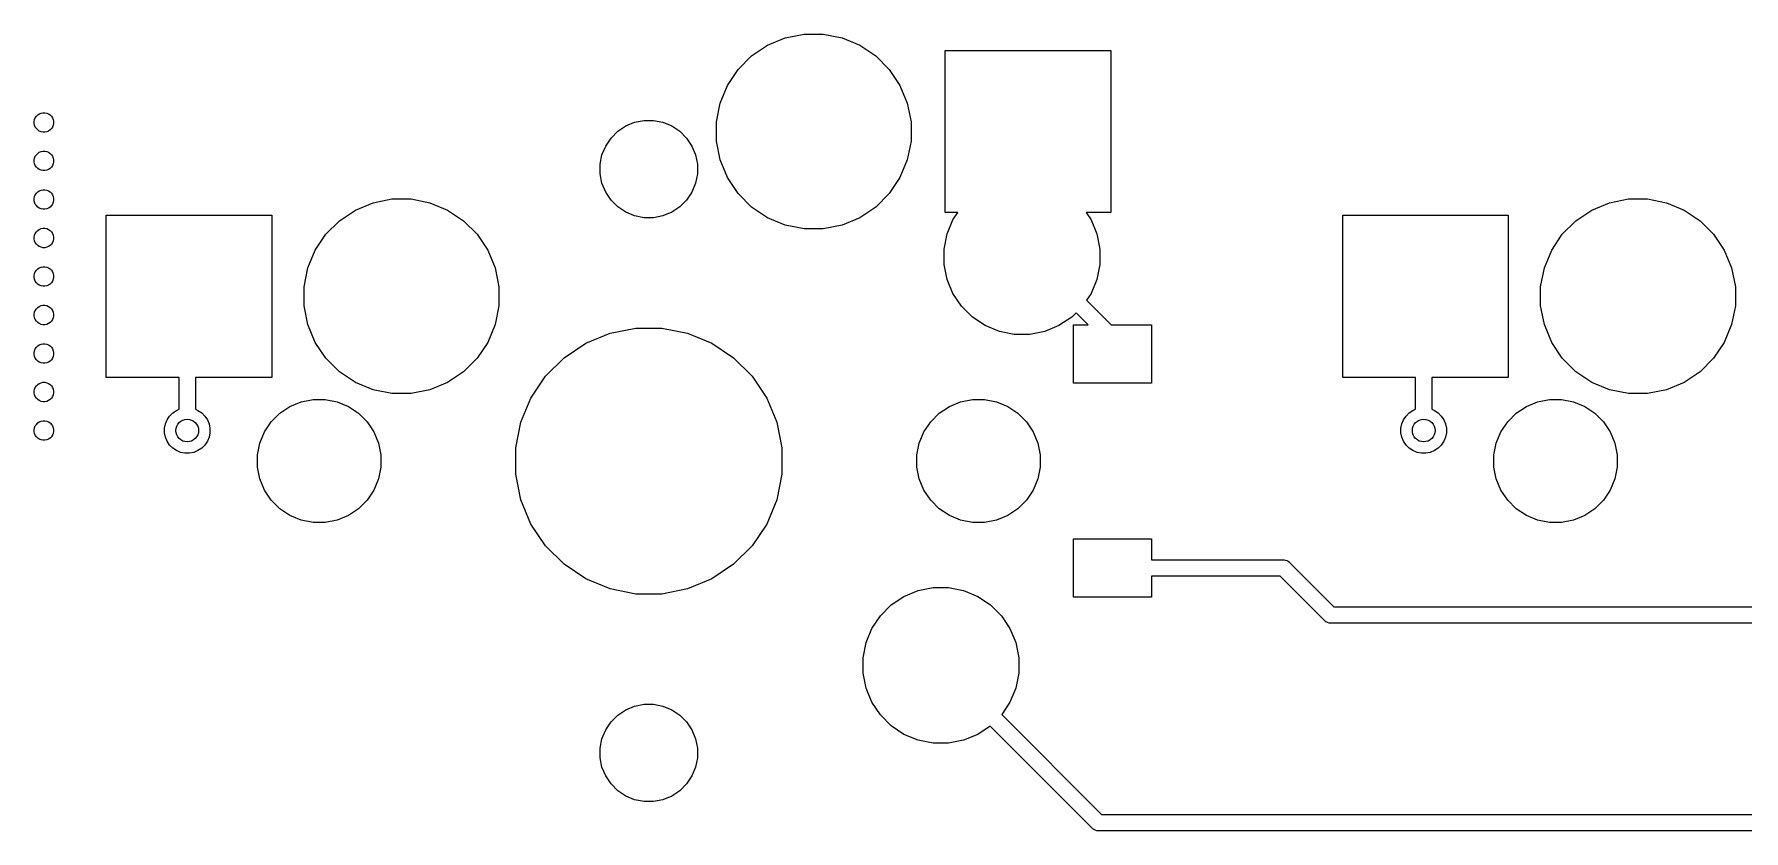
# Model space of a CAD drawing. Extents: x 70 to 347, y -163 to -55.
# Drawn here: x 208.78 to 235.12, y -76.9 to -64.62 of the extents above; entities that cross this region are included whole.
import ezdxf

# ---------------------------------------------------------------- set-up
doc = ezdxf.new("R2010")
doc.units = 0
doc.layers.add('BLACK', color=7, linetype='CONTINUOUS')

msp = doc.modelspace()

# ---------------------------------------------------------------- linework, layer by layer
at = {"layer": 'BLACK', "linetype": 'CONTINUOUS'}
for p, q in [((219.83, -64.9511), (220.076, -64.7869)), ((220.076, -64.7869), (220.349, -64.6738)), ((220.349, -64.6738), (220.639, -64.6162)), ((220.639, -64.6162), (220.934, -64.6162)), ((220.934, -64.6162), (221.224, -64.6738)), ((221.224, -64.6738), (221.497, -64.7869)), ((221.497, -64.7869), (221.743, -64.9511)), ((219.621, -65.16), (219.83, -64.9511)), ((221.743, -64.9511), (221.952, -65.16)), ((222.814, -67.3662), (222.814, -64.8662)), ((222.814, -64.8662), (225.364, -64.8662)), ((225.364, -64.8662), (225.364, -67.3662)), ((219.457, -65.4057), (219.621, -65.16)), ((221.952, -65.16), (222.116, -65.4057)), ((219.344, -65.6787), (219.457, -65.4057)), ((222.116, -65.4057), (222.229, -65.6787)), ((208.831, -65.8599), (208.856, -65.8435)), ((208.856, -65.8435), (208.883, -65.8322)), ((208.883, -65.8322), (208.912, -65.8264)), ((208.912, -65.8264), (208.942, -65.8264)), ((208.942, -65.8264), (208.971, -65.8322)), ((208.971, -65.8322), (208.998, -65.8435)), ((208.998, -65.8435), (209.023, -65.8599)), ((219.287, -65.9685), (219.344, -65.6787)), ((222.229, -65.6787), (222.287, -65.9685)), ((208.777, -65.9616), (208.783, -65.9327)), ((208.777, -65.9912), (208.777, -65.9616)), ((208.783, -66.0202), (208.777, -65.9912)), ((208.783, -65.9327), (208.794, -65.9054)), ((208.794, -66.0475), (208.783, -66.0202)), ((208.794, -65.9054), (208.81, -65.8808)), ((208.81, -66.072), (208.794, -66.0475)), ((208.81, -65.8808), (208.831, -65.8599)), ((208.831, -66.0929), (208.81, -66.072)), ((208.856, -66.1093), (208.831, -66.0929)), ((208.883, -66.1206), (208.856, -66.1093)), ((208.998, -66.1093), (208.971, -66.1206)), ((209.023, -66.0929), (208.998, -66.1093)), ((209.023, -65.8599), (209.044, -65.8808)), ((209.044, -66.072), (209.023, -66.0929)), ((209.044, -65.8808), (209.06, -65.9054)), ((209.06, -66.0475), (209.044, -66.072)), ((209.06, -65.9054), (209.071, -65.9327)), ((209.071, -66.0202), (209.06, -66.0475)), ((209.071, -65.9327), (209.077, -65.9616)), ((209.077, -65.9912), (209.071, -66.0202)), ((209.077, -65.9616), (209.077, -65.9912)), ((217.768, -66.1136), (217.891, -66.0316)), ((217.891, -66.0316), (218.028, -65.975)), ((218.028, -65.975), (218.173, -65.9462)), ((218.173, -65.9462), (218.32, -65.9462)), ((218.32, -65.9462), (218.465, -65.975)), ((218.465, -65.975), (218.602, -66.0316)), ((218.602, -66.0316), (218.725, -66.1136)), ((219.287, -66.2639), (219.287, -65.9685)), ((222.287, -65.9685), (222.287, -66.2639)), ((208.912, -66.1264), (208.883, -66.1206)), ((208.942, -66.1264), (208.912, -66.1264)), ((208.971, -66.1206), (208.942, -66.1264)), ((217.525, -66.4774), (217.582, -66.3409)), ((217.582, -66.3409), (217.664, -66.2181)), ((217.664, -66.2181), (217.768, -66.1136)), ((218.725, -66.1136), (218.829, -66.2181)), ((218.829, -66.2181), (218.911, -66.3409)), ((218.911, -66.3409), (218.968, -66.4774)), ((219.344, -66.5537), (219.287, -66.2639)), ((222.287, -66.2639), (222.229, -66.5537)), ((208.777, -66.5554), (208.783, -66.5264)), ((208.777, -66.5849), (208.777, -66.5554)), ((208.783, -66.6139), (208.777, -66.5849)), ((208.783, -66.5264), (208.794, -66.4991)), ((208.794, -66.6412), (208.783, -66.6139)), ((208.794, -66.4991), (208.81, -66.4745)), ((208.81, -66.4745), (208.831, -66.4536)), ((208.831, -66.4536), (208.856, -66.4372)), ((208.856, -66.4372), (208.883, -66.4259)), ((208.883, -66.4259), (208.912, -66.4202)), ((208.912, -66.4202), (208.942, -66.4202)), ((208.942, -66.4202), (208.971, -66.4259)), ((208.971, -66.4259), (208.998, -66.4372)), ((208.998, -66.4372), (209.023, -66.4536)), ((209.023, -66.4536), (209.044, -66.4745)), ((209.044, -66.4745), (209.06, -66.4991)), ((209.06, -66.4991), (209.071, -66.5264)), ((209.071, -66.6139), (209.06, -66.6412)), ((209.071, -66.5264), (209.077, -66.5554)), ((209.077, -66.5849), (209.071, -66.6139)), ((209.077, -66.5554), (209.077, -66.5849)), ((217.497, -66.6223), (217.525, -66.4774)), ((217.497, -66.7701), (217.497, -66.6223)), ((218.968, -66.4774), (218.997, -66.6223)), ((218.997, -66.6223), (218.997, -66.7701)), ((219.457, -66.8267), (219.344, -66.5537)), ((222.229, -66.5537), (222.116, -66.8267)), ((208.81, -66.6658), (208.794, -66.6412)), ((208.831, -66.6867), (208.81, -66.6658)), ((208.856, -66.7031), (208.831, -66.6867)), ((208.883, -66.7144), (208.856, -66.7031)), ((208.912, -66.7202), (208.883, -66.7144)), ((208.942, -66.7202), (208.912, -66.7202)), ((208.971, -66.7144), (208.942, -66.7202)), ((208.998, -66.7031), (208.971, -66.7144)), ((209.023, -66.6867), (208.998, -66.7031)), ((209.044, -66.6658), (209.023, -66.6867)), ((209.06, -66.6412), (209.044, -66.6658)), ((217.525, -66.915), (217.497, -66.7701)), ((218.997, -66.7701), (218.968, -66.915)), ((219.621, -67.0724), (219.457, -66.8267)), ((222.116, -66.8267), (221.952, -67.0724)), ((208.777, -67.1491), (208.783, -67.1202)), ((208.777, -67.1787), (208.777, -67.1491)), ((208.783, -67.1202), (208.794, -67.0929)), ((208.794, -67.0929), (208.81, -67.0683)), ((208.81, -67.0683), (208.831, -67.0474)), ((208.831, -67.0474), (208.856, -67.031)), ((208.856, -67.031), (208.883, -67.0197)), ((208.883, -67.0197), (208.912, -67.0139)), ((208.912, -67.0139), (208.942, -67.0139)), ((208.942, -67.0139), (208.971, -67.0197)), ((208.971, -67.0197), (208.998, -67.031)), ((208.998, -67.031), (209.023, -67.0474)), ((209.023, -67.0474), (209.044, -67.0683)), ((209.044, -67.0683), (209.06, -67.0929)), ((209.06, -67.0929), (209.071, -67.1202)), ((209.071, -67.1202), (209.077, -67.1491)), ((209.077, -67.1491), (209.077, -67.1787)), ((213.999, -67.2138), (214.289, -67.1562)), ((214.289, -67.1562), (214.584, -67.1562)), ((214.584, -67.1562), (214.874, -67.2138)), ((217.582, -67.0515), (217.525, -66.915)), ((217.664, -67.1743), (217.582, -67.0515)), ((218.911, -67.0515), (218.829, -67.1743)), ((218.968, -66.915), (218.911, -67.0515)), ((219.83, -67.2813), (219.621, -67.0724)), ((221.952, -67.0724), (221.743, -67.2813)), ((233.049, -67.2138), (233.339, -67.1562)), ((233.339, -67.1562), (233.634, -67.1562)), ((233.634, -67.1562), (233.924, -67.2138)), ((208.783, -67.2077), (208.777, -67.1787)), ((208.794, -67.235), (208.783, -67.2077)), ((208.81, -67.2595), (208.794, -67.235)), ((208.831, -67.2804), (208.81, -67.2595)), ((208.856, -67.2968), (208.831, -67.2804)), ((208.883, -67.3081), (208.856, -67.2968)), ((208.912, -67.3139), (208.883, -67.3081)), ((208.942, -67.3139), (208.912, -67.3139)), ((208.971, -67.3081), (208.942, -67.3139)), ((208.998, -67.2968), (208.971, -67.3081)), ((209.023, -67.2804), (208.998, -67.2968)), ((209.044, -67.2595), (209.023, -67.2804)), ((209.06, -67.235), (209.044, -67.2595)), ((209.071, -67.2077), (209.06, -67.235)), ((209.077, -67.1787), (209.071, -67.2077)), ((209.887, -69.9062), (209.887, -67.4062)), ((209.887, -67.4062), (212.437, -67.4062)), ((212.437, -67.4062), (212.437, -69.9062)), ((213.48, -67.4911), (213.726, -67.3269)), ((213.726, -67.3269), (213.999, -67.2138)), ((214.874, -67.2138), (215.147, -67.3269)), ((215.147, -67.3269), (215.393, -67.4911)), ((217.768, -67.2788), (217.664, -67.1743)), ((217.891, -67.3608), (217.768, -67.2788)), ((218.028, -67.4174), (217.891, -67.3608)), ((218.173, -67.4462), (218.028, -67.4174)), ((218.465, -67.4174), (218.32, -67.4462)), ((218.602, -67.3608), (218.465, -67.4174)), ((218.725, -67.2788), (218.602, -67.3608)), ((218.829, -67.1743), (218.725, -67.2788)), ((220.076, -67.4455), (219.83, -67.2813)), ((221.743, -67.2813), (221.497, -67.4455)), ((223.008, -67.3662), (222.814, -67.3662)), ((222.933, -67.4778), (223.008, -67.3662)), ((225.364, -67.3662), (224.985, -67.3662)), ((224.985, -67.3662), (225.06, -67.4778)), ((228.937, -69.9062), (228.937, -67.4062)), ((228.937, -67.4062), (231.487, -67.4062)), ((231.487, -67.4062), (231.487, -69.9062)), ((232.53, -67.4911), (232.776, -67.3269)), ((232.776, -67.3269), (233.049, -67.2138)), ((233.924, -67.2138), (234.197, -67.3269)), ((234.197, -67.3269), (234.443, -67.4911)), ((208.783, -67.7139), (208.794, -67.6866)), ((208.794, -67.6866), (208.81, -67.662)), ((208.81, -67.662), (208.831, -67.6411)), ((208.831, -67.6411), (208.856, -67.6247)), ((208.856, -67.6247), (208.883, -67.6134)), ((208.883, -67.6134), (208.912, -67.6077)), ((208.912, -67.6077), (208.942, -67.6077)), ((208.942, -67.6077), (208.971, -67.6134)), ((208.971, -67.6134), (208.998, -67.6247)), ((208.998, -67.6247), (209.023, -67.6411)), ((209.023, -67.6411), (209.044, -67.662)), ((209.044, -67.662), (209.06, -67.6866)), ((209.06, -67.6866), (209.071, -67.7139)), ((213.271, -67.7), (213.48, -67.4911)), ((215.393, -67.4911), (215.602, -67.7)), ((218.32, -67.4462), (218.173, -67.4462)), ((220.349, -67.5586), (220.076, -67.4455)), ((220.639, -67.6162), (220.349, -67.5586)), ((220.934, -67.6162), (220.639, -67.6162)), ((221.224, -67.5586), (220.934, -67.6162)), ((221.497, -67.4455), (221.224, -67.5586)), ((222.843, -67.6962), (222.933, -67.4778)), ((225.06, -67.4778), (225.15, -67.6962)), ((232.321, -67.7), (232.53, -67.4911)), ((234.443, -67.4911), (234.652, -67.7)), ((208.777, -67.7429), (208.783, -67.7139)), ((208.777, -67.7724), (208.777, -67.7429)), ((208.783, -67.8014), (208.777, -67.7724)), ((208.794, -67.8287), (208.783, -67.8014)), ((208.81, -67.8533), (208.794, -67.8287)), ((208.831, -67.8742), (208.81, -67.8533)), ((208.856, -67.8906), (208.831, -67.8742)), ((208.883, -67.9019), (208.856, -67.8906)), ((208.912, -67.9077), (208.883, -67.9019)), ((208.942, -67.9077), (208.912, -67.9077)), ((208.971, -67.9019), (208.942, -67.9077)), ((208.998, -67.8906), (208.971, -67.9019)), ((209.023, -67.8742), (208.998, -67.8906)), ((209.044, -67.8533), (209.023, -67.8742)), ((209.06, -67.8287), (209.044, -67.8533)), ((209.071, -67.8014), (209.06, -67.8287)), ((209.071, -67.7139), (209.077, -67.7429)), ((209.077, -67.7724), (209.071, -67.8014)), ((209.077, -67.7429), (209.077, -67.7724)), ((212.994, -68.2187), (213.107, -67.9457)), ((213.107, -67.9457), (213.271, -67.7)), ((215.602, -67.7), (215.766, -67.9457)), ((215.766, -67.9457), (215.879, -68.2187)), ((222.797, -67.928), (222.843, -67.6962)), ((222.797, -68.1644), (222.797, -67.928)), ((225.15, -67.6962), (225.197, -67.928)), ((225.197, -67.928), (225.197, -68.1644)), ((232.044, -68.2187), (232.157, -67.9457)), ((232.157, -67.9457), (232.321, -67.7)), ((234.652, -67.7), (234.816, -67.9457)), ((234.816, -67.9457), (234.929, -68.2187)), ((208.831, -68.2349), (208.856, -68.2185)), ((208.856, -68.2185), (208.883, -68.2072)), ((208.883, -68.2072), (208.912, -68.2014)), ((208.912, -68.2014), (208.942, -68.2014)), ((208.942, -68.2014), (208.971, -68.2072)), ((208.971, -68.2072), (208.998, -68.2185)), ((208.998, -68.2185), (209.023, -68.2349)), ((212.937, -68.5085), (212.994, -68.2187)), ((215.879, -68.2187), (215.937, -68.5085)), ((222.843, -68.3962), (222.797, -68.1644)), ((225.197, -68.1644), (225.15, -68.3962)), ((231.987, -68.5085), (232.044, -68.2187)), ((234.929, -68.2187), (234.987, -68.5085)), ((208.777, -68.3366), (208.783, -68.3077)), ((208.777, -68.3662), (208.777, -68.3366)), ((208.783, -68.3952), (208.777, -68.3662)), ((208.783, -68.3077), (208.794, -68.2804)), ((208.794, -68.4225), (208.783, -68.3952)), ((208.794, -68.2804), (208.81, -68.2558)), ((208.81, -68.447), (208.794, -68.4225)), ((208.81, -68.2558), (208.831, -68.2349)), ((208.831, -68.4679), (208.81, -68.447)), ((208.856, -68.4843), (208.831, -68.4679)), ((209.023, -68.4679), (208.998, -68.4843)), ((209.023, -68.2349), (209.044, -68.2558)), ((209.044, -68.447), (209.023, -68.4679)), ((209.044, -68.2558), (209.06, -68.2804)), ((209.06, -68.4225), (209.044, -68.447)), ((209.06, -68.2804), (209.071, -68.3077)), ((209.071, -68.3952), (209.06, -68.4225)), ((209.071, -68.3077), (209.077, -68.3366)), ((209.077, -68.3662), (209.071, -68.3952)), ((209.077, -68.3366), (209.077, -68.3662)), ((222.933, -68.6146), (222.843, -68.3962)), ((225.15, -68.3962), (225.06, -68.6146)), ((208.883, -68.4956), (208.856, -68.4843)), ((208.912, -68.5014), (208.883, -68.4956)), ((208.942, -68.5014), (208.912, -68.5014)), ((208.971, -68.4956), (208.942, -68.5014)), ((208.998, -68.4843), (208.971, -68.4956)), ((212.937, -68.8039), (212.937, -68.5085)), ((215.937, -68.5085), (215.937, -68.8039)), ((223.064, -68.8112), (222.933, -68.6146)), ((225.06, -68.6146), (224.991, -68.718)), ((224.991, -68.718), (225.369, -69.0962)), ((231.987, -68.8039), (231.987, -68.5085)), ((234.987, -68.5085), (234.987, -68.8039)), ((208.777, -68.9304), (208.783, -68.9014)), ((208.777, -68.9599), (208.777, -68.9304)), ((208.783, -68.9889), (208.777, -68.9599)), ((208.783, -68.9014), (208.794, -68.8741)), ((208.794, -69.0162), (208.783, -68.9889)), ((208.794, -68.8741), (208.81, -68.8495)), ((208.81, -68.8495), (208.831, -68.8286)), ((208.831, -68.8286), (208.856, -68.8122)), ((208.856, -68.8122), (208.883, -68.8009)), ((208.883, -68.8009), (208.912, -68.7952)), ((208.912, -68.7952), (208.942, -68.7952)), ((208.942, -68.7952), (208.971, -68.8009)), ((208.971, -68.8009), (208.998, -68.8122)), ((208.998, -68.8122), (209.023, -68.8286)), ((209.023, -68.8286), (209.044, -68.8495)), ((209.044, -68.8495), (209.06, -68.8741)), ((209.06, -68.8741), (209.071, -68.9014)), ((209.071, -68.9889), (209.06, -69.0162)), ((209.071, -68.9014), (209.077, -68.9304)), ((209.077, -68.9599), (209.071, -68.9889)), ((209.077, -68.9304), (209.077, -68.9599)), ((212.994, -69.0937), (212.937, -68.8039)), ((215.937, -68.8039), (215.879, -69.0937)), ((223.232, -68.9783), (223.064, -68.8112)), ((223.428, -69.1096), (223.232, -68.9783)), ((224.762, -68.9783), (224.565, -69.1096)), ((224.83, -68.9102), (224.762, -68.9783)), ((225.016, -69.0962), (224.83, -68.9102)), ((232.044, -69.0937), (231.987, -68.8039)), ((234.987, -68.8039), (234.929, -69.0937)), ((208.81, -69.0408), (208.794, -69.0162)), ((208.831, -69.0617), (208.81, -69.0408)), ((208.856, -69.0781), (208.831, -69.0617)), ((208.883, -69.0894), (208.856, -69.0781)), ((208.912, -69.0952), (208.883, -69.0894)), ((208.942, -69.0952), (208.912, -69.0952)), ((208.971, -69.0894), (208.942, -69.0952)), ((208.998, -69.0781), (208.971, -69.0894)), ((209.023, -69.0617), (208.998, -69.0781)), ((209.044, -69.0408), (209.023, -69.0617)), ((209.06, -69.0162), (209.044, -69.0408)), ((213.107, -69.3667), (212.994, -69.0937)), ((215.879, -69.0937), (215.766, -69.3667)), ((217.276, -69.3795), (217.649, -69.225)), ((217.649, -69.225), (218.045, -69.1462)), ((218.045, -69.1462), (218.449, -69.1462)), ((218.449, -69.1462), (218.845, -69.225)), ((218.845, -69.225), (219.218, -69.3795)), ((223.647, -69.2001), (223.428, -69.1096)), ((223.878, -69.2462), (223.647, -69.2001)), ((224.115, -69.2462), (223.878, -69.2462)), ((224.347, -69.2001), (224.115, -69.2462)), ((224.565, -69.1096), (224.347, -69.2001)), ((224.79, -69.9962), (224.79, -69.0962)), ((224.79, -69.0962), (225.016, -69.0962)), ((225.369, -69.0962), (225.99, -69.0962)), ((225.99, -69.0962), (225.99, -69.9962)), ((232.157, -69.3667), (232.044, -69.0937)), ((234.929, -69.0937), (234.816, -69.3667)), ((208.777, -69.5241), (208.783, -69.4952)), ((208.777, -69.5537), (208.777, -69.5241)), ((208.783, -69.4952), (208.794, -69.4679)), ((208.794, -69.4679), (208.81, -69.4433)), ((208.81, -69.4433), (208.831, -69.4224)), ((208.831, -69.4224), (208.856, -69.406)), ((208.856, -69.406), (208.883, -69.3947)), ((208.883, -69.3947), (208.912, -69.3889)), ((208.912, -69.3889), (208.942, -69.3889)), ((208.942, -69.3889), (208.971, -69.3947)), ((208.971, -69.3947), (208.998, -69.406)), ((208.998, -69.406), (209.023, -69.4224)), ((209.023, -69.4224), (209.044, -69.4433)), ((209.044, -69.4433), (209.06, -69.4679)), ((209.06, -69.4679), (209.071, -69.4952)), ((209.071, -69.4952), (209.077, -69.5241)), ((209.077, -69.5241), (209.077, -69.5537)), ((213.271, -69.6124), (213.107, -69.3667)), ((215.766, -69.3667), (215.602, -69.6124)), ((216.94, -69.6039), (217.276, -69.3795)), ((219.218, -69.3795), (219.553, -69.6039)), ((232.321, -69.6124), (232.157, -69.3667)), ((234.816, -69.3667), (234.652, -69.6124)), ((208.783, -69.5827), (208.777, -69.5537)), ((208.794, -69.61), (208.783, -69.5827)), ((208.81, -69.6345), (208.794, -69.61)), ((208.831, -69.6554), (208.81, -69.6345)), ((208.856, -69.6718), (208.831, -69.6554)), ((208.883, -69.6831), (208.856, -69.6718)), ((208.912, -69.6889), (208.883, -69.6831)), ((208.942, -69.6889), (208.912, -69.6889)), ((208.971, -69.6831), (208.942, -69.6889)), ((208.998, -69.6718), (208.971, -69.6831)), ((209.023, -69.6554), (208.998, -69.6718)), ((209.044, -69.6345), (209.023, -69.6554)), ((209.06, -69.61), (209.044, -69.6345)), ((209.071, -69.5827), (209.06, -69.61)), ((209.077, -69.5537), (209.071, -69.5827)), ((213.48, -69.8213), (213.271, -69.6124)), ((215.602, -69.6124), (215.393, -69.8213)), ((216.654, -69.8894), (216.94, -69.6039)), ((219.553, -69.6039), (219.839, -69.8894)), ((232.53, -69.8213), (232.321, -69.6124)), ((234.652, -69.6124), (234.443, -69.8213)), ((208.783, -70.0889), (208.794, -70.0616)), ((208.794, -70.0616), (208.81, -70.037)), ((208.81, -70.037), (208.831, -70.0161)), ((208.831, -70.0161), (208.856, -69.9997)), ((208.856, -69.9997), (208.883, -69.9884)), ((208.883, -69.9884), (208.912, -69.9827)), ((208.912, -69.9827), (208.942, -69.9827)), ((208.942, -69.9827), (208.971, -69.9884)), ((208.971, -69.9884), (208.998, -69.9997)), ((208.998, -69.9997), (209.023, -70.0161)), ((209.023, -70.0161), (209.044, -70.037)), ((209.044, -70.037), (209.06, -70.0616)), ((209.06, -70.0616), (209.071, -70.0889)), ((211.01, -69.9062), (209.887, -69.9062)), ((211.01, -70.3992), (211.01, -69.9062)), ((212.437, -69.9062), (211.26, -69.9062)), ((211.26, -69.9062), (211.26, -70.3992)), ((213.726, -69.9855), (213.48, -69.8213)), ((213.999, -70.0986), (213.726, -69.9855)), ((215.147, -69.9855), (214.874, -70.0986)), ((215.393, -69.8213), (215.147, -69.9855)), ((216.43, -70.2252), (216.654, -69.8894)), ((219.839, -69.8894), (220.063, -70.2252)), ((225.99, -69.9962), (224.79, -69.9962)), ((230.06, -69.9062), (228.937, -69.9062)), ((230.06, -70.3992), (230.06, -69.9062)), ((231.487, -69.9062), (230.31, -69.9062)), ((230.31, -69.9062), (230.31, -70.3992)), ((232.776, -69.9855), (232.53, -69.8213)), ((233.049, -70.0986), (232.776, -69.9855)), ((234.197, -69.9855), (233.924, -70.0986)), ((234.443, -69.8213), (234.197, -69.9855)), ((208.777, -70.1179), (208.783, -70.0889)), ((208.777, -70.1474), (208.777, -70.1179)), ((208.783, -70.1764), (208.777, -70.1474)), ((208.794, -70.2037), (208.783, -70.1764)), ((208.81, -70.2283), (208.794, -70.2037)), ((208.831, -70.2492), (208.81, -70.2283)), ((208.856, -70.2656), (208.831, -70.2492)), ((208.883, -70.2769), (208.856, -70.2656)), ((208.912, -70.2827), (208.883, -70.2769)), ((208.942, -70.2827), (208.912, -70.2827)), ((208.971, -70.2769), (208.942, -70.2827)), ((208.998, -70.2656), (208.971, -70.2769)), ((209.023, -70.2492), (208.998, -70.2656)), ((209.044, -70.2283), (209.023, -70.2492)), ((209.06, -70.2037), (209.044, -70.2283)), ((209.071, -70.1764), (209.06, -70.2037)), ((209.071, -70.0889), (209.077, -70.1179)), ((209.077, -70.1474), (209.071, -70.1764)), ((209.077, -70.1179), (209.077, -70.1474)), ((212.717, -70.3543), (212.889, -70.2827)), ((212.889, -70.2827), (213.073, -70.2462)), ((213.073, -70.2462), (213.26, -70.2462)), ((213.26, -70.2462), (213.444, -70.2827)), ((213.444, -70.2827), (213.617, -70.3543)), ((214.289, -70.1562), (213.999, -70.0986)), ((214.584, -70.1562), (214.289, -70.1562)), ((214.874, -70.0986), (214.584, -70.1562)), ((216.275, -70.5982), (216.43, -70.2252)), ((220.063, -70.2252), (220.218, -70.5982)), ((222.877, -70.3543), (223.049, -70.2827)), ((223.049, -70.2827), (223.233, -70.2462)), ((223.233, -70.2462), (223.42, -70.2462)), ((223.42, -70.2462), (223.604, -70.2827)), ((223.604, -70.2827), (223.777, -70.3543)), ((231.767, -70.3543), (231.939, -70.2827)), ((231.939, -70.2827), (232.123, -70.2462)), ((232.123, -70.2462), (232.31, -70.2462)), ((232.31, -70.2462), (232.494, -70.2827)), ((232.494, -70.2827), (232.667, -70.3543)), ((233.339, -70.1562), (233.049, -70.0986)), ((233.634, -70.1562), (233.339, -70.1562)), ((233.924, -70.0986), (233.634, -70.1562)), ((208.856, -70.5935), (208.883, -70.5822)), ((208.883, -70.5822), (208.912, -70.5764)), ((208.912, -70.5764), (208.942, -70.5764)), ((208.942, -70.5764), (208.971, -70.5822)), ((208.971, -70.5822), (208.998, -70.5935)), ((210.798, -70.6242), (210.824, -70.5605)), ((210.824, -70.5605), (210.863, -70.5032)), ((210.863, -70.5032), (210.911, -70.4544)), ((210.911, -70.4544), (210.969, -70.4161)), ((210.969, -70.4161), (211.01, -70.3992)), ((211.26, -70.3992), (211.3, -70.4161)), ((211.3, -70.4161), (211.358, -70.4544)), ((211.358, -70.4544), (211.406, -70.5032)), ((211.406, -70.5032), (211.445, -70.5605)), ((211.445, -70.5605), (211.471, -70.6242)), ((212.325, -70.7462), (212.429, -70.5906)), ((212.429, -70.5906), (212.561, -70.4583)), ((212.561, -70.4583), (212.717, -70.3543)), ((213.617, -70.3543), (213.772, -70.4583)), ((213.772, -70.4583), (213.905, -70.5906)), ((213.905, -70.5906), (214.008, -70.7462)), ((222.485, -70.7462), (222.589, -70.5906)), ((222.589, -70.5906), (222.721, -70.4583)), ((222.721, -70.4583), (222.877, -70.3543)), ((223.777, -70.3543), (223.932, -70.4583)), ((223.932, -70.4583), (224.065, -70.5906)), ((224.065, -70.5906), (224.168, -70.7462)), ((229.848, -70.6242), (229.874, -70.5605)), ((229.874, -70.5605), (229.913, -70.5032)), ((229.913, -70.5032), (229.961, -70.4544)), ((229.961, -70.4544), (230.019, -70.4161)), ((230.019, -70.4161), (230.06, -70.3992)), ((230.31, -70.3992), (230.35, -70.4161)), ((230.35, -70.4161), (230.408, -70.4544)), ((230.408, -70.4544), (230.456, -70.5032)), ((230.456, -70.5032), (230.495, -70.5605)), ((230.495, -70.5605), (230.521, -70.6242)), ((231.375, -70.7462), (231.479, -70.5906)), ((231.479, -70.5906), (231.611, -70.4583)), ((231.611, -70.4583), (231.767, -70.3543)), ((232.667, -70.3543), (232.822, -70.4583)), ((232.822, -70.4583), (232.955, -70.5906)), ((232.955, -70.5906), (233.058, -70.7462)), ((208.777, -70.7116), (208.783, -70.6827)), ((208.777, -70.7412), (208.777, -70.7116)), ((208.783, -70.7702), (208.777, -70.7412)), ((208.783, -70.6827), (208.794, -70.6554)), ((208.794, -70.7975), (208.783, -70.7702)), ((208.794, -70.6554), (208.81, -70.6308)), ((208.81, -70.822), (208.794, -70.7975)), ((208.81, -70.6308), (208.831, -70.6099)), ((208.831, -70.8429), (208.81, -70.822)), ((208.831, -70.6099), (208.856, -70.5935)), ((208.856, -70.8593), (208.831, -70.8429)), ((208.998, -70.5935), (209.023, -70.6099)), ((209.023, -70.8429), (208.998, -70.8593)), ((209.023, -70.6099), (209.044, -70.6308)), ((209.044, -70.822), (209.023, -70.8429)), ((209.044, -70.6308), (209.06, -70.6554)), ((209.06, -70.7975), (209.044, -70.822)), ((209.06, -70.6554), (209.071, -70.6827)), ((209.071, -70.7702), (209.06, -70.7975)), ((209.071, -70.6827), (209.077, -70.7116)), ((209.077, -70.7412), (209.071, -70.7702)), ((209.077, -70.7116), (209.077, -70.7412)), ((210.785, -70.6918), (210.798, -70.6242)), ((210.785, -70.7608), (210.785, -70.6918)), ((210.798, -70.8284), (210.785, -70.7608)), ((210.824, -70.8921), (210.798, -70.8284)), ((211.471, -70.8284), (211.445, -70.8921)), ((211.471, -70.6242), (211.485, -70.6918)), ((211.485, -70.7608), (211.471, -70.8284)), ((211.485, -70.6918), (211.485, -70.7608)), ((212.253, -70.9191), (212.325, -70.7462)), ((214.008, -70.7462), (214.08, -70.9191)), ((216.197, -70.9943), (216.275, -70.5982)), ((220.218, -70.5982), (220.297, -70.9943)), ((222.413, -70.9191), (222.485, -70.7462)), ((224.168, -70.7462), (224.24, -70.9191)), ((229.835, -70.6918), (229.848, -70.6242)), ((229.835, -70.7608), (229.835, -70.6918)), ((229.848, -70.8284), (229.835, -70.7608)), ((229.874, -70.8921), (229.848, -70.8284)), ((230.521, -70.8284), (230.495, -70.8921)), ((230.521, -70.6242), (230.535, -70.6918)), ((230.535, -70.7608), (230.521, -70.8284)), ((230.535, -70.6918), (230.535, -70.7608)), ((231.303, -70.9191), (231.375, -70.7462)), ((233.058, -70.7462), (233.13, -70.9191)), ((208.883, -70.8706), (208.856, -70.8593)), ((208.912, -70.8764), (208.883, -70.8706)), ((208.942, -70.8764), (208.912, -70.8764)), ((208.971, -70.8706), (208.942, -70.8764)), ((208.998, -70.8593), (208.971, -70.8706)), ((210.863, -70.9494), (210.824, -70.8921)), ((210.911, -70.9982), (210.863, -70.9494)), ((210.969, -71.0365), (210.911, -70.9982)), ((211.033, -71.0629), (210.969, -71.0365)), ((211.1, -71.0763), (211.033, -71.0629)), ((211.169, -71.0763), (211.1, -71.0763)), ((211.237, -71.0629), (211.169, -71.0763)), ((211.3, -71.0365), (211.237, -71.0629)), ((211.358, -70.9982), (211.3, -71.0365)), ((211.406, -70.9494), (211.358, -70.9982)), ((211.445, -70.8921), (211.406, -70.9494)), ((212.217, -71.1026), (212.253, -70.9191)), ((212.217, -71.2898), (212.217, -71.1026)), ((214.08, -70.9191), (214.117, -71.1026)), ((214.117, -71.1026), (214.117, -71.2898)), ((216.197, -71.3981), (216.197, -70.9943)), ((220.297, -70.9943), (220.297, -71.3981)), ((222.377, -71.1026), (222.413, -70.9191)), ((222.377, -71.2898), (222.377, -71.1026)), ((224.24, -70.9191), (224.277, -71.1026)), ((224.277, -71.1026), (224.277, -71.2898)), ((229.913, -70.9494), (229.874, -70.8921)), ((229.961, -70.9982), (229.913, -70.9494)), ((230.019, -71.0365), (229.961, -70.9982)), ((230.083, -71.0629), (230.019, -71.0365)), ((230.15, -71.0763), (230.083, -71.0629)), ((230.219, -71.0763), (230.15, -71.0763)), ((230.287, -71.0629), (230.219, -71.0763)), ((230.35, -71.0365), (230.287, -71.0629)), ((230.408, -70.9982), (230.35, -71.0365)), ((230.456, -70.9494), (230.408, -70.9982)), ((230.495, -70.8921), (230.456, -70.9494)), ((231.267, -71.1026), (231.303, -70.9191)), ((231.267, -71.2898), (231.267, -71.1026)), ((233.13, -70.9191), (233.167, -71.1026)), ((233.167, -71.1026), (233.167, -71.2898)), ((212.253, -71.4733), (212.217, -71.2898)), ((214.117, -71.2898), (214.08, -71.4733)), ((222.413, -71.4733), (222.377, -71.2898)), ((224.277, -71.2898), (224.24, -71.4733)), ((231.303, -71.4733), (231.267, -71.2898)), ((233.167, -71.2898), (233.13, -71.4733)), ((212.325, -71.6462), (212.253, -71.4733)), ((214.08, -71.4733), (214.008, -71.6462)), ((216.275, -71.7942), (216.197, -71.3981)), ((220.297, -71.3981), (220.218, -71.7942)), ((222.485, -71.6462), (222.413, -71.4733)), ((224.24, -71.4733), (224.168, -71.6462)), ((231.375, -71.6462), (231.303, -71.4733)), ((233.13, -71.4733), (233.058, -71.6462)), ((212.429, -71.8018), (212.325, -71.6462)), ((212.561, -71.9341), (212.429, -71.8018)), ((213.905, -71.8018), (213.772, -71.9341)), ((214.008, -71.6462), (213.905, -71.8018)), ((216.43, -72.1672), (216.275, -71.7942)), ((220.218, -71.7942), (220.063, -72.1672)), ((222.589, -71.8018), (222.485, -71.6462)), ((222.721, -71.9341), (222.589, -71.8018)), ((224.065, -71.8018), (223.932, -71.9341)), ((224.168, -71.6462), (224.065, -71.8018)), ((231.479, -71.8018), (231.375, -71.6462)), ((231.611, -71.9341), (231.479, -71.8018)), ((232.955, -71.8018), (232.822, -71.9341)), ((233.058, -71.6462), (232.955, -71.8018)), ((212.717, -72.0381), (212.561, -71.9341)), ((212.889, -72.1097), (212.717, -72.0381)), ((213.073, -72.1462), (212.889, -72.1097)), ((213.26, -72.1462), (213.073, -72.1462)), ((213.444, -72.1097), (213.26, -72.1462)), ((213.617, -72.0381), (213.444, -72.1097)), ((213.772, -71.9341), (213.617, -72.0381)), ((216.654, -72.503), (216.43, -72.1672)), ((220.063, -72.1672), (219.839, -72.503)), ((222.877, -72.0381), (222.721, -71.9341)), ((223.049, -72.1097), (222.877, -72.0381)), ((223.233, -72.1462), (223.049, -72.1097)), ((223.42, -72.1462), (223.233, -72.1462)), ((223.604, -72.1097), (223.42, -72.1462)), ((223.777, -72.0381), (223.604, -72.1097)), ((223.932, -71.9341), (223.777, -72.0381)), ((231.767, -72.0381), (231.611, -71.9341)), ((231.939, -72.1097), (231.767, -72.0381)), ((232.123, -72.1462), (231.939, -72.1097)), ((232.31, -72.1462), (232.123, -72.1462)), ((232.494, -72.1097), (232.31, -72.1462)), ((232.667, -72.0381), (232.494, -72.1097)), ((232.822, -71.9341), (232.667, -72.0381)), ((224.79, -73.2962), (224.79, -72.3962)), ((224.79, -72.3962), (225.99, -72.3962)), ((225.99, -72.3962), (225.99, -72.7212)), ((216.94, -72.7885), (216.654, -72.503)), ((219.839, -72.503), (219.553, -72.7885)), ((217.276, -73.0129), (216.94, -72.7885)), ((219.553, -72.7885), (219.218, -73.0129)), ((225.99, -72.7212), (228.02, -72.7212)), ((228.02, -72.7212), (228.027, -72.7206)), ((228.027, -72.7206), (228.033, -72.7212)), ((228.033, -72.7212), (228.033, -72.7212)), ((228.033, -72.7212), (228.051, -72.723)), ((228.051, -72.723), (228.075, -72.7302)), ((228.075, -72.7302), (228.096, -72.7418)), ((228.096, -72.7418), (228.115, -72.7574)), ((228.115, -72.7574), (228.119, -72.7622)), ((228.119, -72.7622), (228.803, -73.4462)), ((217.649, -73.1674), (217.276, -73.0129)), ((218.045, -73.2462), (217.649, -73.1674)), ((218.845, -73.1674), (218.449, -73.2462)), ((219.218, -73.0129), (218.845, -73.1674)), ((222.178, -73.2828), (222.397, -73.1923)), ((222.397, -73.1923), (222.628, -73.1462)), ((222.628, -73.1462), (222.865, -73.1462)), ((222.865, -73.1462), (223.097, -73.1923)), ((223.097, -73.1923), (223.315, -73.2828)), ((227.975, -72.9712), (225.99, -72.9712)), ((225.99, -72.9712), (225.99, -73.2962)), ((228.659, -73.6553), (227.975, -72.9712)), ((218.449, -73.2462), (218.045, -73.2462)), ((221.814, -73.5812), (221.982, -73.4141)), ((221.982, -73.4141), (222.178, -73.2828)), ((223.315, -73.2828), (223.512, -73.4141)), ((223.512, -73.4141), (223.679, -73.5812)), ((225.99, -73.2962), (224.79, -73.2962)), ((228.803, -73.4462), (238.385, -73.4462)), ((221.683, -73.7778), (221.814, -73.5812)), ((223.679, -73.5812), (223.81, -73.7778)), ((228.663, -73.66), (228.659, -73.6553)), ((228.668, -73.6639), (228.663, -73.66)), ((228.679, -73.6736), (228.668, -73.6639)), ((228.668, -73.6639), (228.668, -73.6639)), ((228.682, -73.6756), (228.679, -73.6736)), ((228.704, -73.6872), (228.682, -73.6756)), ((228.727, -73.6944), (228.704, -73.6872)), ((228.745, -73.6962), (228.727, -73.6944)), ((228.752, -73.6968), (228.745, -73.6962)), ((228.745, -73.6962), (228.745, -73.6962)), ((228.758, -73.6962), (228.752, -73.6968)), ((238.43, -73.6962), (228.758, -73.6962)), ((221.547, -74.228), (221.593, -73.9962)), ((221.593, -73.9962), (221.683, -73.7778)), ((223.81, -73.7778), (223.9, -73.9962)), ((223.9, -73.9962), (223.947, -74.228)), ((221.547, -74.4644), (221.547, -74.228)), ((223.947, -74.228), (223.947, -74.4644)), ((221.593, -74.6962), (221.547, -74.4644)), ((223.947, -74.4644), (223.9, -74.6962)), ((221.683, -74.9146), (221.593, -74.6962)), ((223.9, -74.6962), (223.81, -74.9146)), ((217.768, -75.1136), (217.891, -75.0316)), ((217.891, -75.0316), (218.028, -74.975)), ((218.028, -74.975), (218.173, -74.9462)), ((218.173, -74.9462), (218.32, -74.9462)), ((218.32, -74.9462), (218.465, -74.975)), ((218.465, -74.975), (218.602, -75.0316)), ((218.602, -75.0316), (218.725, -75.1136)), ((221.814, -75.1112), (221.683, -74.9146)), ((223.81, -74.9146), (223.683, -75.1054)), ((217.582, -75.3409), (217.664, -75.2181)), ((217.664, -75.2181), (217.768, -75.1136)), ((218.725, -75.1136), (218.829, -75.2181)), ((218.829, -75.2181), (218.911, -75.3409)), ((221.982, -75.2783), (221.814, -75.1112)), ((222.178, -75.4096), (221.982, -75.2783)), ((223.506, -75.2822), (223.315, -75.4096)), ((225.079, -76.8553), (223.506, -75.2822)), ((223.683, -75.1054), (225.223, -76.6462)), ((217.497, -75.6223), (217.525, -75.4774)), ((217.525, -75.4774), (217.582, -75.3409)), ((218.911, -75.3409), (218.968, -75.4774)), ((218.968, -75.4774), (218.997, -75.6223)), ((222.397, -75.5001), (222.178, -75.4096)), ((222.628, -75.5462), (222.397, -75.5001)), ((222.865, -75.5462), (222.628, -75.5462)), ((223.097, -75.5001), (222.865, -75.5462)), ((223.315, -75.4096), (223.097, -75.5001)), ((217.497, -75.7701), (217.497, -75.6223)), ((217.525, -75.915), (217.497, -75.7701)), ((218.997, -75.7701), (218.968, -75.915)), ((218.997, -75.6223), (218.997, -75.7701)), ((217.582, -76.0515), (217.525, -75.915)), ((217.664, -76.1743), (217.582, -76.0515)), ((218.911, -76.0515), (218.829, -76.1743)), ((218.968, -75.915), (218.911, -76.0515)), ((217.768, -76.2788), (217.664, -76.1743)), ((217.891, -76.3608), (217.768, -76.2788)), ((218.028, -76.4174), (217.891, -76.3608)), ((218.602, -76.3608), (218.465, -76.4174)), ((218.725, -76.2788), (218.602, -76.3608)), ((218.829, -76.1743), (218.725, -76.2788)), ((218.173, -76.4462), (218.028, -76.4174)), ((218.32, -76.4462), (218.173, -76.4462)), ((218.465, -76.4174), (218.32, -76.4462)), ((225.223, -76.6462), (264.051, -76.6462)), ((225.083, -76.86), (225.079, -76.8553)), ((225.088, -76.8639), (225.083, -76.86)), ((225.099, -76.8736), (225.088, -76.8639)), ((225.088, -76.8639), (225.088, -76.8639)), ((225.102, -76.8756), (225.099, -76.8736)), ((225.124, -76.8872), (225.102, -76.8756)), ((225.147, -76.8944), (225.124, -76.8872)), ((225.165, -76.8962), (225.147, -76.8944)), ((225.172, -76.8968), (225.165, -76.8962)), ((225.165, -76.8962), (225.165, -76.8962)), ((225.178, -76.8962), (225.172, -76.8968)), ((264.096, -76.8962), (225.178, -76.8962))]:
    msp.add_line(p, q, dxfattribs=at)
at = {"layer": 'BLACK'}
for centre in [(211.135, -70.7263), (230.185, -70.7263)]:
    msp.add_circle(centre, 0.175, dxfattribs=at)

doc.saveas('drawing.dxf')
